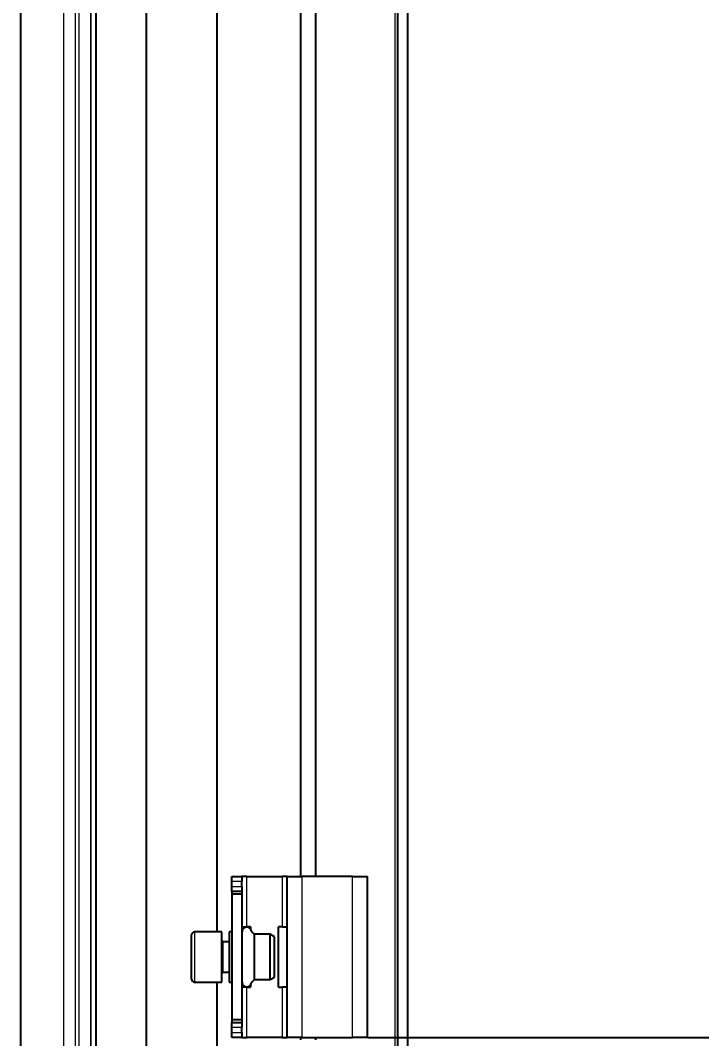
# Model space of a CAD drawing. Header units: millimetres. Extents: x -548 to 1673, y -1447 to 974.
# Drawn here: x 1351.6 to 1486.9, y -1080.7 to -878.3 of the extents above; entities that cross this region are included whole.
import ezdxf

# ---------------------------------------------------------------- set-up
doc = ezdxf.new("R2010")
doc.units = ezdxf.units.MM
doc.layers.add('FORMAT', color=7, linetype='Continuous')
doc.styles.add('SLDTEXTSTYLE0', font='TXT', dxfattribs={"width": 0.75})
doc.dimstyles.new('SLDDIMSTYLE0', dxfattribs={"dimtxt": 20, "dimasz": 10, "dimexe": 0, "dimexo": 0.0625, "dimgap": 5, "dimtad": 2, "dimdec": 1, "dimrnd": 1e-09, "dimzin": 12, "dimdsep": 46, "dimtxsty": 'SLDTEXTSTYLE0', "dimsah": 1, "dimcen": 0.09, "dimadec": 0, "dimazin": 3, "dimtfac": 1, "dimtofl": 0, "dimtmove": 0, "dimatfit": 3, "dimfxl": 0, "dimfrac": 2, "dimtolj": 1, "dimtzin": 12, "dimarcsym": 0})

# ---------------------------------------------------------------- blocks, each defined once
blk = doc.blocks.new('_D_8')
at = {"layer": 'FORMAT'}
for p, q in [((1420.57, 651.53), (1672.83, 651.53)), ((1671.83, 651.53), (1671.83, -1080.47)), ((1420.57, -1080.47), (1672.83, -1080.47))]:
    blk.add_line(p, q, dxfattribs=at)
for points in [[(1671.83, 651.53), (1670.3, 641.53), (1673.37, 641.53)], [(1671.83, -1080.47), (1673.37, -1070.47), (1670.3, -1070.47)]]:
    blk.add_solid(points, dxfattribs=at)
at = {"layer": 'FORMAT', "insert": (1646.05, -244.03), "char_height": 20, "attachment_point": 1, "rotation": 90, "style": 'SLDTEXTSTYLE0'}
blk.add_mtext('1732', dxfattribs=at)

msp = doc.modelspace()

# ---------------------------------------------------------------- linework, layer by layer
at = {"color": 7, "linetype": 'Continuous', "lineweight": 25}
for p, q in [((1426.56, -1191.97), (1426.56, 763.03)), ((1428.56, -1191.97), (1428.56, 763.03)), ((1376.56, 730.03), (1376.56, -1158.97)), ((1366.56, 700.53), (1366.56, -1129.47)), ((1351.56, 685.53), (1351.56, -1114.47)), ((1390.56, -539.65), (1390.56, -1059.47)), ((1407.26, -1048.47), (1407.26, -539.97)), ((1410.26, -1048.47), (1410.26, -539.97)), ((1393.56, -1048.47), (1395.56, -1048.47)), ((1393.56, -1049.47), (1393.56, -1048.47)), ((1393.56, -1050.47), (1393.56, -1049.47)), ((1395.56, -1048.47), (1395.56, -1049.47)), ((1396.56, -1048.47), (1395.56, -1048.47)), ((1395.56, -1050.47), (1395.56, -1049.47)), ((1396.56, -1048.47), (1403.56, -1048.47)), ((1404.56, -1048.47), (1403.56, -1048.47)), ((1404.56, -1048.47), (1407.56, -1048.47)), ((1404.56, -1080.47), (1404.56, -1048.47)), ((1417.56, -1048.47), (1407.56, -1048.47)), ((1417.56, -1048.47), (1420.56, -1048.47)), ((1420.56, -1080.47), (1420.56, -1048.47)), ((1393.56, -1051.47), (1393.56, -1050.47)), ((1395.56, -1051.47), (1393.56, -1051.47)), ((1393.56, -1051.47), (1393.56, -1051.97)), ((1395.56, -1051.97), (1393.56, -1051.97)), ((1393.56, -1051.97), (1393.56, -1076.97)), ((1395.56, -1050.47), (1395.56, -1051.47)), ((1395.56, -1051.47), (1395.56, -1051.97)), ((1395.56, -1051.97), (1395.56, -1076.97)), ((1385.56, -1066.72), (1385.56, -1060.07)), ((1391.56, -1059.47), (1386.16, -1059.47)), ((1391.56, -1067.03), (1391.56, -1059.47)), ((1393.56, -1059.47), (1393.06, -1059.47)), ((1393.06, -1059.47), (1393.06, -1060.68)), ((1395.56, -1058.47), (1396.56, -1058.47)), ((1397.26, -1058.47), (1396.56, -1058.47)), ((1397.26, -1058.47), (1397.26, -1058.92)), ((1401.19, -1059.97), (1398.06, -1059.97)), ((1398.06, -1068.97), (1398.06, -1059.97)), ((1402.06, -1060.47), (1401.19, -1059.97)), ((1401.19, -1068.97), (1401.19, -1059.97)), ((1402.86, -1070.47), (1402.86, -1058.47)), ((1403.56, -1058.47), (1402.86, -1058.47)), ((1403.56, -1058.47), (1404.56, -1058.47)), ((1393.06, -1061.47), (1391.81, -1061.47)), ((1393.06, -1060.68), (1393.06, -1069.47)), ((1402.06, -1068.47), (1402.06, -1060.47)), ((1385.56, -1068.87), (1385.56, -1066.72)), ((1391.56, -1069.47), (1391.56, -1067.03)), ((1391.81, -1067.47), (1393.06, -1067.47)), ((1401.19, -1068.97), (1402.06, -1068.47)), ((1386.16, -1069.47), (1391.56, -1069.47)), ((1390.56, -1069.47), (1390.56, -1089.3)), ((1393.06, -1069.47), (1393.56, -1069.47)), ((1396.56, -1070.47), (1395.56, -1070.47)), ((1396.56, -1070.47), (1397.26, -1070.47)), ((1397.26, -1070.02), (1397.26, -1070.47)), ((1398.06, -1068.97), (1401.19, -1068.97)), ((1402.86, -1070.47), (1403.56, -1070.47)), ((1404.56, -1070.47), (1403.56, -1070.47)), ((1395.56, -1076.97), (1393.56, -1076.97)), ((1393.56, -1076.97), (1393.56, -1077.47)), ((1393.56, -1077.47), (1395.56, -1077.47)), ((1393.56, -1078.47), (1393.56, -1077.47)), ((1393.56, -1079.47), (1393.56, -1078.47)), ((1395.56, -1076.97), (1395.56, -1077.47)), ((1395.56, -1077.47), (1395.56, -1078.47)), ((1395.56, -1079.47), (1395.56, -1078.47)), ((1393.56, -1080.47), (1393.56, -1079.47)), ((1395.56, -1080.47), (1393.56, -1080.47)), ((1395.56, -1079.47), (1395.56, -1080.47)), ((1395.56, -1080.47), (1396.56, -1080.47)), ((1403.56, -1080.47), (1396.56, -1080.47)), ((1403.56, -1080.47), (1404.56, -1080.47)), ((1407.56, -1080.47), (1404.56, -1080.47)), ((1407.26, -1080.93), (1407.26, -1080.47)), ((1407.56, -1080.47), (1417.56, -1080.47)), ((1410.26, -1080.93), (1410.26, -1080.47)), ((1420.56, -1080.47), (1417.56, -1080.47))]:
    msp.add_line(p, q, dxfattribs=at)
at = {"color": 8, "linetype": 'Continuous', "lineweight": 18}
for p, q in [((1425.96, 760.43), (1425.96, -1189.37)), ((1365.46, 699.43), (1365.46, -1128.37)), ((1365.56, 699.53), (1365.56, -1128.47)), ((1362.46, 696.43), (1362.46, -1125.37)), ((1363.15, 697.12), (1363.15, -1126.06)), ((1360.15, 694.12), (1360.15, -1123.06)), ((1395.56, -1049.47), (1393.56, -1049.47)), ((1396.56, -1058.47), (1396.56, -1048.47)), ((1403.56, -1048.47), (1403.56, -1058.47)), ((1407.56, -1080.47), (1407.56, -1048.47)), ((1417.56, -1080.47), (1417.56, -1048.47)), ((1393.56, -1050.47), (1395.56, -1050.47)), ((1386.16, -1059.47), (1386.16, -1067.03)), ((1391.81, -1061.47), (1391.81, -1067.47)), ((1386.16, -1067.03), (1386.16, -1069.47)), ((1396.56, -1080.47), (1396.56, -1070.47)), ((1403.56, -1070.47), (1403.56, -1080.47)), ((1395.56, -1078.47), (1393.56, -1078.47)), ((1393.56, -1079.47), (1395.56, -1079.47))]:
    msp.add_line(p, q, dxfattribs=at)
at = {"color": 7, "linetype": 'Continuous', "lineweight": 25}
for centre, radius, start, end in [((1386.16, -1060.07), 0.6, 90, 180), ((1391.81, -1061.22), 0.25, 180, 270), ((1391.81, -1067.72), 0.25, 90, 180), ((1386.16, -1068.87), 0.6, 180, 270)]:
    msp.add_arc(centre, radius, start, end, dxfattribs=at)
for points, knots in [([(1398.06, -1059.97), (1397.88, -1059.82), (1397.54, -1059.51), (1397.34, -1058.94), (1396.98, -1058.64), (1396.64, -1058.51), (1396.28, -1058.54), (1395.93, -1058.73), (1395.68, -1059.09), (1395.6, -1059.39), (1395.56, -1059.54)], [0, 0, 0, 0, 0.185676, 0.371025, 0.466937, 0.562172, 0.656347, 0.751553, 0.873842, 1, 1, 1, 1]), ([(1395.56, -1069.4), (1395.6, -1069.55), (1395.68, -1069.85), (1395.93, -1070.21), (1396.28, -1070.4), (1396.64, -1070.43), (1396.98, -1070.3), (1397.34, -1070), (1397.54, -1069.43), (1397.88, -1069.12), (1398.06, -1068.97)], [0, 0, 0, 0, 0.126158, 0.248447, 0.343653, 0.437828, 0.533063, 0.628975, 0.814324, 1, 1, 1, 1])]:
    msp.add_open_spline(points, degree=3, knots=knots, dxfattribs=at)

# ---------------------------------------------------------------- dimensions: what is measured, and where the dimension line sits
at = {"layer": 'FORMAT'}
dim = msp.add_linear_dim(base=(1671.83, -1080.47), p1=(1420.56, 651.53), p2=(1420.56, -1080.47), angle=90, dimstyle='SLDDIMSTYLE0', dxfattribs=at)
dim.commit()
dim.dimension.update_dxf_attribs({"geometry": '_D_8', "text_midpoint": (1671.83, -214.47), "dimtype": 160})

doc.saveas('drawing.dxf')
